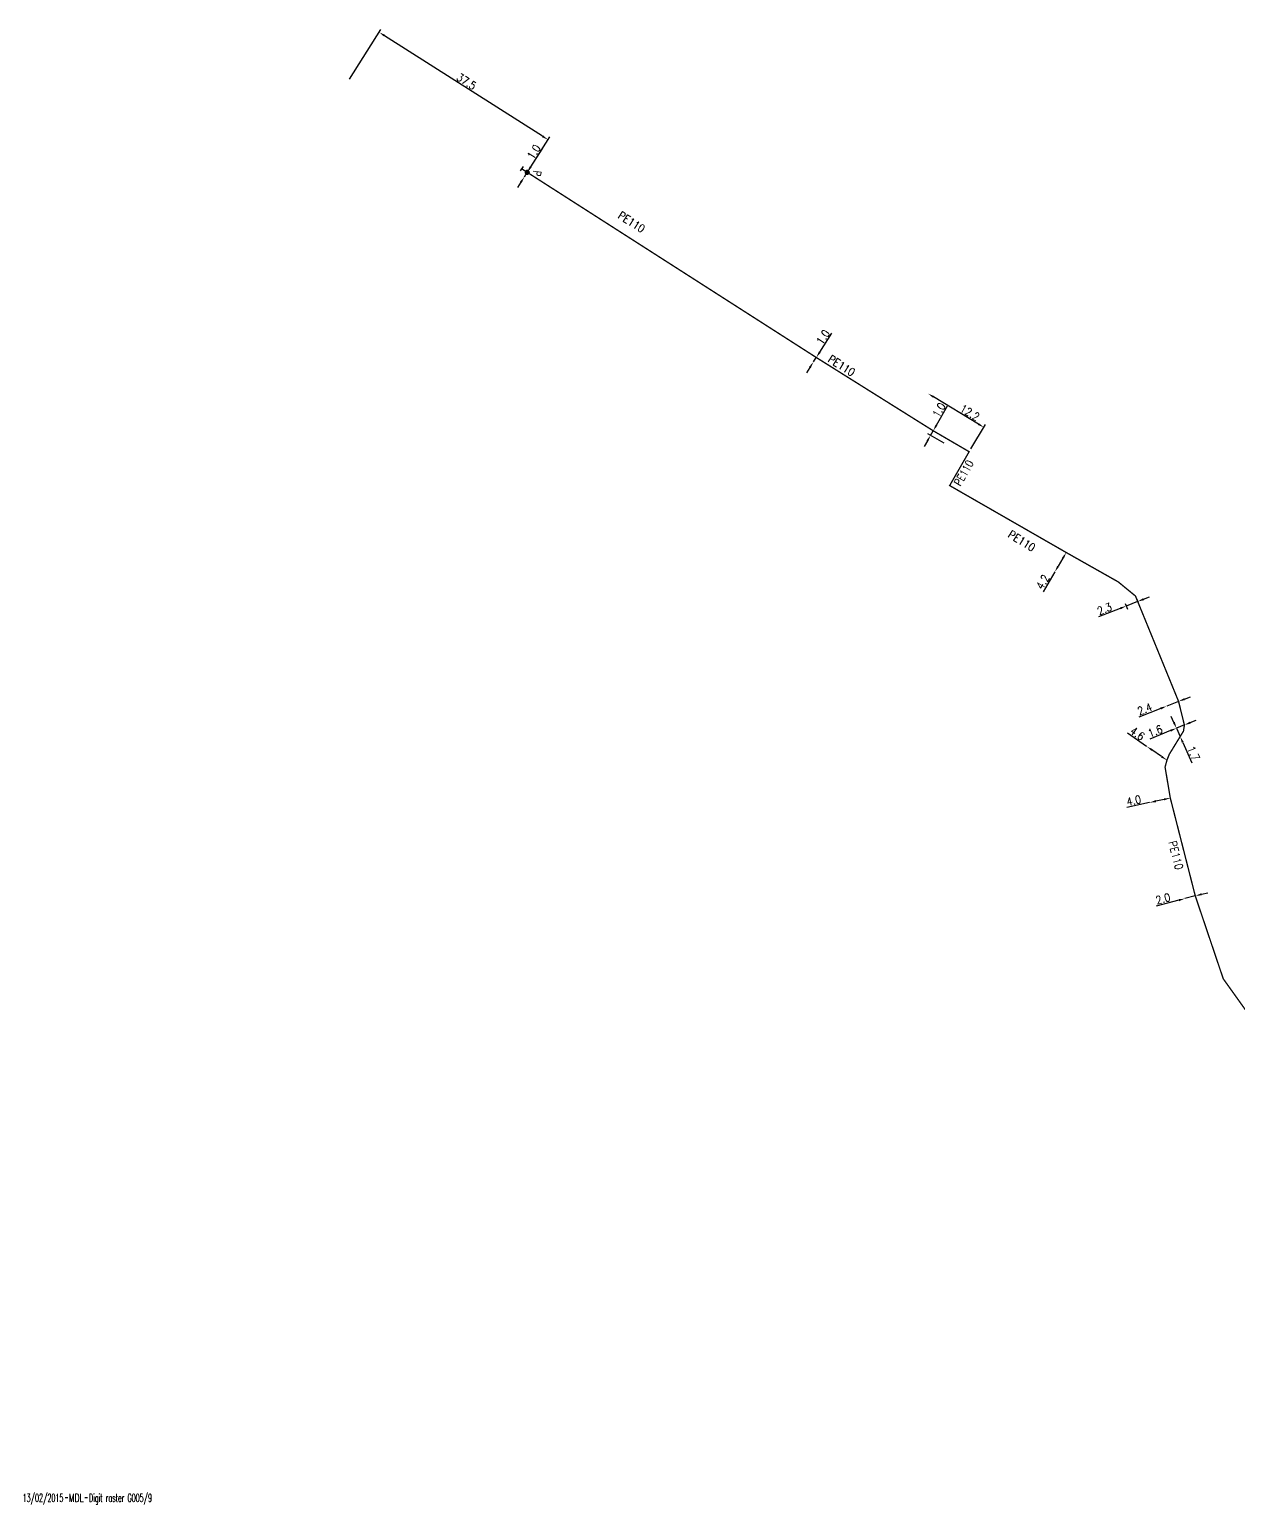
# Model space of a CAD drawing. Header units: millimetres. Extents: x 146997 to 147991, y 130998 to 131775.
# Drawn here: x 147520 to 147746.6, y 131263.4 to 131540 of the extents above; entities that cross this region are included whole.
import ezdxf
from ezdxf.enums import TextEntityAlignment as Align

# ---------------------------------------------------------------- set-up
doc = ezdxf.new("R2010")
doc.units = ezdxf.units.MM
doc.header["$PDMODE"] = 34
doc.linetypes.add('L_100_PE', pattern=[14, 10, -1.5, 1, -1.5])
doc.layers.get('0').update_dxf_attribs({"linetype": 'CONTINUOUS'})
doc.layers.get('Defpoints').update_dxf_attribs({"linetype": 'CONTINUOUS'})
for name, color, linetype in [('L_140', 3, 'CONTINUOUS'), ('L_300', 7, 'CONTINUOUS'), ('L_340', 7, 'CONTINUOUS')]:
    doc.layers.add(name, color=color, linetype=linetype)
doc.styles.add('G_ROMANS', font='ROMANS.SHX', dxfattribs={"width": 0.75})
doc.styles.get("Standard").update_dxf_attribs({"font": 'romans.shx', "width": 0.85})
doc.dimstyles.get("Standard").update_dxf_attribs({"dimtxt": 1.5, "dimasz": 1.2, "dimexe": 0.625, "dimexo": 0.625, "dimgap": 0.25, "dimtad": 1, "dimdec": 1, "dimzin": 0, "dimdsep": 46, "dimtxsty": 'Standard', "dimcen": -0.5, "dimadec": 0, "dimazin": 0, "dimtfac": 1, "dimtdec": 1, "dimtmove": 0, "dimatfit": 3, "dimfxl": 0, "dimtolj": 1, "dimtzin": 0, "dimarcsym": 0})

# ---------------------------------------------------------------- blocks, each defined once
blk = doc.blocks.new('L_340_07')
at = {"color": 0, "linetype": 'Continuous', "const_width": 0.25, "flags": 128}
blk.add_lwpolyline([(0, 0), (1.25, 0)], dxfattribs=at)
at = {"color": 0, "linetype": 'Continuous', "flags": 128}
blk.add_lwpolyline([(1.25, -0.5), (1.25, 0.5)], dxfattribs=at)
at = {"color": 0, "linetype": 'Continuous', "width": 0.75, "flags": 3}
for tag, p in [('DEF_COUP', (0.72, -5.97)), ('DEF_LEG', (0.72, -3.47)), ('DEF_TYPE', (0.72, -8.47))]:
    blk.add_attdef(tag, text='', height=1.2, dxfattribs=at).set_placement(p, align=Align.MIDDLE)
blk = doc.blocks.new('L_300_12')
at = {"color": 0, "linetype": 'Continuous', "const_width": 0.497, "flags": 128}
blk.add_lwpolyline([(-0.25, 0, 1), (0.25, 0, 1)], format="xyb", close=True, dxfattribs=at)
at = {"color": 0, "linetype": 'Continuous', "style": 'G_ROMANS', "width": 0.75}
blk.add_text('P', height=1.5, dxfattribs=at).set_placement((0, 1.85), align=Align.MIDDLE)
at = {"color": 0, "linetype": 'Continuous', "width": 0.75, "flags": 3}
for tag, p in [('DEF_LEG', (0, -5)), ('DEF_COUP', (0, -7.5)), ('DEF_TYPE', (0, -10))]:
    blk.add_attdef(tag, text='', height=1.2, dxfattribs=at).set_placement(p, align=Align.MIDDLE)
blk = doc.blocks.new('GIS_MODF')
at = {"color": 0, "linetype": 'Continuous', "flags": 128}
for points in [[(-2.18, -0.01), (-1.68, -0.01)], [(1.52, -0.01), (2.02, -0.01)]]:
    blk.add_lwpolyline(points, dxfattribs=at)
at = {"color": 0, "linetype": 'Continuous', "width": 0.5}
blk.add_attdef('DATE', text='', height=1.5, dxfattribs=at).set_placement((-2.5, -0.8), align=Align.RIGHT)
at = {"color": 0, "linetype": 'Continuous', "width": 1.771291}
blk.add_attdef('USER', text='', height=1.5, dxfattribs=at).set_placement((-1.51, -0.8), (1.28, -0.8), align=Align.FIT)
at = {"color": 0, "linetype": 'Continuous', "width": 0.5}
blk.add_attdef('DESC', (2.29, -0.8), '', height=1.5, dxfattribs=at)
blk = doc.blocks.new('*D273')
at = {"layer": 'Defpoints', "color": 0, "linetype": 'Continuous', "transparency": 16777216}
for p in [(147585.55, 131539.45), (147579.63, 131530.14), (147613.29, 131513.2)]:
    blk.add_point(p, dxfattribs=at)
at = {"layer": 'L_300', "color": 0, "linetype": 'Continuous', "lineweight": -2, "transparency": 16777216}
for p, q in [((147579.96, 131530.67), (147585.88, 131539.98)), ((147616.17, 131519.96), (147586.56, 131538.8)), ((147613.63, 131513.73), (147617.52, 131519.84))]:
    blk.add_line(p, q, dxfattribs=at)
at = {"layer": 'L_300', "color": 0, "linetype": 'Continuous', "transparency": 16777216}
for points in [[(147586.67, 131538.97), (147586.45, 131538.64), (147585.55, 131539.45)], [(147616.28, 131520.12), (147616.06, 131519.79), (147617.18, 131519.31)]]:
    blk.add_solid(points, dxfattribs=at)
at = {"layer": 'L_300', "color": 0, "linetype": 'Continuous', "transparency": 16777216, "insert": (147601.9, 131530.22), "char_height": 1.5, "attachment_point": 5, "rotation": 327.5201}
blk.add_mtext('\\A1;37.5', dxfattribs=at)
blk = doc.blocks.new('*D274')
at = {"layer": 'Defpoints', "color": 0, "linetype": 'Continuous', "transparency": 16777216}
for p in [(147612.76, 131512.36), (147612.76, 131512.36), (147613.29, 131513.2)]:
    blk.add_point(p, dxfattribs=at)
at = {"layer": 'L_300', "color": 0, "linetype": 'Continuous', "lineweight": -2, "transparency": 16777216}
for p, q in [((147613.94, 131514.21), (147616.19, 131517.75)), ((147612.76, 131512.36), (147613.29, 131513.2)), ((147612.11, 131511.34), (147611.47, 131510.33))]:
    blk.add_line(p, q, dxfattribs=at)
at = {"layer": 'L_300', "color": 0, "linetype": 'Continuous', "transparency": 16777216}
for points in [[(147611.94, 131511.45), (147612.28, 131511.24), (147612.76, 131512.36)], [(147613.77, 131514.32), (147614.11, 131514.11), (147613.29, 131513.2)]]:
    blk.add_solid(points, dxfattribs=at)
at = {"layer": 'L_300', "color": 0, "linetype": 'Continuous', "transparency": 16777216, "insert": (147614.54, 131517.02), "char_height": 1.5, "attachment_point": 5, "rotation": 57.5201}
blk.add_mtext('\\A1;1.0', dxfattribs=at)
blk = doc.blocks.new('*D275')
at = {"layer": 'Defpoints', "color": 0, "linetype": 'Continuous', "transparency": 16777216}
for p in [(147666.94, 131477.64), (147666.94, 131477.64), (147667.48, 131478.48)]:
    blk.add_point(p, dxfattribs=at)
at = {"layer": 'L_140', "color": 0, "linetype": 'Continuous', "lineweight": -2, "transparency": 16777216}
for p, q in [((147668.12, 131479.49), (147670.39, 131483.02)), ((147666.29, 131476.63), (147665.64, 131475.62)), ((147666.94, 131477.64), (147667.48, 131478.48))]:
    blk.add_line(p, q, dxfattribs=at)
at = {"layer": 'L_140', "color": 0, "linetype": 'Continuous', "transparency": 16777216}
for points in [[(147667.96, 131479.6), (147668.29, 131479.38), (147667.48, 131478.48)], [(147666.12, 131476.74), (147666.46, 131476.52), (147666.94, 131477.64)]]:
    blk.add_solid(points, dxfattribs=at)
at = {"layer": 'L_140', "color": 0, "linetype": 'Continuous', "transparency": 16777216, "insert": (147668.74, 131482.3), "char_height": 1.5, "attachment_point": 5, "rotation": 57.3268}
blk.add_mtext('\\A1;1.0', dxfattribs=at)
blk = doc.blocks.new('*D450')
at = {"layer": 'Defpoints', "color": 0, "linetype": 'Continuous', "transparency": 16777216}
for p in [(147736.59, 131377.03), (147736.59, 131377.03), (147738.52, 131377.54)]:
    blk.add_point(p, dxfattribs=at)
at = {"layer": 'L_140', "color": 0, "linetype": 'Continuous', "lineweight": -2, "transparency": 16777216}
for p, q in [((147735.43, 131376.73), (147731.2, 131375.63)), ((147738.52, 131377.54), (147736.59, 131377.03)), ((147739.69, 131377.84), (147740.85, 131378.14))]:
    blk.add_line(p, q, dxfattribs=at)
at = {"layer": 'L_140', "color": 0, "linetype": 'Continuous', "transparency": 16777216}
for points in [[(147735.38, 131376.92), (147735.48, 131376.54), (147736.59, 131377.03)], [(147739.64, 131378.03), (147739.74, 131377.65), (147738.52, 131377.54)]]:
    blk.add_solid(points, dxfattribs=at)
at = {"layer": 'L_140', "color": 0, "linetype": 'Continuous', "transparency": 16777216, "insert": (147732.48, 131377), "char_height": 1.5, "attachment_point": 5, "rotation": 14.5877}
blk.add_mtext('\\A1;2.0', dxfattribs=at)
blk = doc.blocks.new('*D451')
at = {"layer": 'Defpoints', "color": 0, "linetype": 'Continuous', "transparency": 16777216}
for p in [(147733.84, 131395.89), (147729.94, 131395.03), (147729.94, 131395.03)]:
    blk.add_point(p, dxfattribs=at)
at = {"layer": 'L_140', "color": 0, "linetype": 'Continuous', "lineweight": -2, "transparency": 16777216}
for p, q in [((147732.67, 131395.63), (147731.11, 131395.29)), ((147729.94, 131395.03), (147725.67, 131394.09))]:
    blk.add_line(p, q, dxfattribs=at)
at = {"layer": 'L_140', "color": 0, "linetype": 'Continuous', "transparency": 16777216}
for points in [[(147732.63, 131395.83), (147732.71, 131395.44), (147733.84, 131395.89)], [(147731.07, 131395.49), (147731.15, 131395.09), (147729.94, 131395.03)]]:
    blk.add_solid(points, dxfattribs=at)
at = {"layer": 'L_140', "color": 0, "linetype": 'Continuous', "transparency": 16777216, "insert": (147727, 131395.41), "char_height": 1.5, "attachment_point": 5, "rotation": 12.4398}
blk.add_mtext('\\A1;4.0', dxfattribs=at)
blk = doc.blocks.new('*D452')
at = {"layer": 'Defpoints', "color": 0, "linetype": 'Continuous', "transparency": 16777216}
for p in [(147729.41, 131405.57), (147729.41, 131405.57), (147733.21, 131402.98)]:
    blk.add_point(p, dxfattribs=at)
at = {"layer": 'L_140', "color": 0, "linetype": 'Continuous', "lineweight": -2, "transparency": 16777216}
for p, q in [((147729.41, 131405.57), (147725.8, 131408.04)), ((147732.22, 131403.66), (147730.4, 131404.9))]:
    blk.add_line(p, q, dxfattribs=at)
at = {"layer": 'L_140', "color": 0, "linetype": 'Continuous', "transparency": 16777216}
for points in [[(147730.52, 131405.06), (147730.29, 131404.73), (147729.41, 131405.57)], [(147732.34, 131403.82), (147732.11, 131403.49), (147733.21, 131402.98)]]:
    blk.add_solid(points, dxfattribs=at)
at = {"layer": 'L_140', "color": 0, "linetype": 'Continuous', "transparency": 16777216, "insert": (147727.67, 131407.97), "char_height": 1.5, "attachment_point": 5, "rotation": 325.728}
blk.add_mtext('\\A1;4.6', dxfattribs=at)
blk = doc.blocks.new('*D453')
at = {"layer": 'Defpoints', "color": 0, "linetype": 'Continuous', "transparency": 16777216}
for p in [(147735, 131408.97), (147735, 131408.97), (147735.69, 131407.42)]:
    blk.add_point(p, dxfattribs=at)
at = {"layer": 'L_140', "color": 0, "linetype": 'Continuous', "lineweight": -2, "transparency": 16777216}
for p, q in [((147734.51, 131410.07), (147734.02, 131411.17)), ((147735, 131408.97), (147735.69, 131407.42)), ((147736.17, 131406.32), (147737.87, 131402.49))]:
    blk.add_line(p, q, dxfattribs=at)
at = {"layer": 'L_140', "color": 0, "linetype": 'Continuous', "transparency": 16777216}
for points in [[(147734.69, 131410.15), (147734.33, 131409.99), (147735, 131408.97)], [(147736.35, 131406.4), (147735.99, 131406.24), (147735.69, 131407.42)]]:
    blk.add_solid(points, dxfattribs=at)
at = {"layer": 'L_140', "color": 0, "linetype": 'Continuous', "transparency": 16777216, "insert": (147738.18, 131404.26), "char_height": 1.5, "attachment_point": 5, "rotation": 293.908}
blk.add_mtext('\\A1;1.7', dxfattribs=at)
blk = doc.blocks.new('*D454')
at = {"layer": 'Defpoints', "color": 0, "linetype": 'Continuous', "transparency": 16777216}
for p in [(147736.48, 131409.58), (147735, 131408.97), (147735, 131408.97)]:
    blk.add_point(p, dxfattribs=at)
at = {"layer": 'L_140', "color": 0, "linetype": 'Continuous', "lineweight": -2, "transparency": 16777216}
for p, q in [((147736.48, 131409.58), (147735, 131408.97)), ((147737.59, 131410.03), (147738.7, 131410.48)), ((147733.89, 131408.52), (147730.01, 131406.94))]:
    blk.add_line(p, q, dxfattribs=at)
at = {"layer": 'L_140', "color": 0, "linetype": 'Continuous', "transparency": 16777216}
for points in [[(147737.51, 131410.21), (147737.67, 131409.84), (147736.48, 131409.58)], [(147733.81, 131408.71), (147733.96, 131408.33), (147735, 131408.97)]]:
    blk.add_solid(points, dxfattribs=at)
at = {"layer": 'L_140', "color": 0, "linetype": 'Continuous', "transparency": 16777216, "insert": (147731.01, 131408.43), "char_height": 1.5, "attachment_point": 5, "rotation": 22.1535}
blk.add_mtext('\\A1;1.6', dxfattribs=at)
blk = doc.blocks.new('*D455')
at = {"layer": 'Defpoints', "color": 0, "linetype": 'Continuous', "transparency": 16777216}
for p in [(147733.16, 131413.12), (147733.16, 131413.12), (147735.39, 131414)]:
    blk.add_point(p, dxfattribs=at)
at = {"layer": 'L_140', "color": 0, "linetype": 'Continuous', "lineweight": -2, "transparency": 16777216}
for p, q in [((147732.04, 131412.68), (147727.92, 131411.06)), ((147735.39, 131414), (147733.16, 131413.12)), ((147736.51, 131414.44), (147737.63, 131414.87))]:
    blk.add_line(p, q, dxfattribs=at)
at = {"layer": 'L_140', "color": 0, "linetype": 'Continuous', "transparency": 16777216}
for points in [[(147731.97, 131412.87), (147732.12, 131412.49), (147733.16, 131413.12)], [(147736.44, 131414.62), (147736.58, 131414.25), (147735.39, 131414)]]:
    blk.add_solid(points, dxfattribs=at)
at = {"layer": 'L_140', "color": 0, "linetype": 'Continuous', "transparency": 16777216, "insert": (147729.06, 131412.58), "char_height": 1.5, "attachment_point": 5, "rotation": 21.4554}
blk.add_mtext('\\A1;2.4', dxfattribs=at)
blk = doc.blocks.new('*D456')
at = {"layer": 'Defpoints', "color": 0, "linetype": 'Continuous', "transparency": 16777216}
for p in [(147725.17, 131432.91), (147725.58, 131431.88), (147727.31, 131433.76)]:
    blk.add_point(p, dxfattribs=at)
at = {"layer": 'L_140', "color": 0, "linetype": 'Continuous', "lineweight": -2, "transparency": 16777216}
for p, q in [((147725.4, 131432.33), (147725.81, 131431.3)), ((147727.72, 131432.73), (147725.58, 131431.88)), ((147727.54, 131433.17), (147727.95, 131432.15)), ((147728.84, 131433.17), (147729.95, 131433.61)), ((147724.46, 131431.44), (147720.4, 131429.84))]:
    blk.add_line(p, q, dxfattribs=at)
at = {"layer": 'L_140', "color": 0, "linetype": 'Continuous', "transparency": 16777216}
for points in [[(147724.39, 131431.63), (147724.54, 131431.26), (147725.58, 131431.88)], [(147728.76, 131433.36), (147728.91, 131432.98), (147727.72, 131432.73)]]:
    blk.add_solid(points, dxfattribs=at)
at = {"layer": 'L_140', "color": 0, "linetype": 'Continuous', "transparency": 16777216, "insert": (147721.51, 131431.35), "char_height": 1.5, "attachment_point": 5, "rotation": 21.5388}
blk.add_mtext('\\A1;2.3', dxfattribs=at)
blk = doc.blocks.new('*D457')
at = {"layer": 'Defpoints', "color": 0, "linetype": 'Continuous', "transparency": 16777216}
for p in [(147714.33, 131441.92), (147712.2, 131438.3), (147712.2, 131438.3)]:
    blk.add_point(p, dxfattribs=at)
at = {"layer": 'L_140', "color": 0, "linetype": 'Continuous', "lineweight": -2, "transparency": 16777216}
for p, q in [((147713.72, 131440.88), (147712.81, 131439.33)), ((147712.2, 131438.3), (147709.98, 131434.53))]:
    blk.add_line(p, q, dxfattribs=at)
at = {"layer": 'L_140', "color": 0, "linetype": 'Continuous', "transparency": 16777216}
for points in [[(147713.55, 131440.98), (147713.9, 131440.78), (147714.33, 131441.92)], [(147712.64, 131439.43), (147712.98, 131439.23), (147712.2, 131438.3)]]:
    blk.add_solid(points, dxfattribs=at)
at = {"layer": 'L_140', "color": 0, "linetype": 'Continuous', "transparency": 16777216, "insert": (147709.93, 131436.4), "char_height": 1.5, "attachment_point": 5, "rotation": 59.5062}
blk.add_mtext('\\A1;4.2', dxfattribs=at)
blk = doc.blocks.new('*D458')
at = {"layer": 'Defpoints', "color": 0, "linetype": 'Continuous', "transparency": 16777216}
for p in [(147688.45, 131471.7), (147688.45, 131471.7), (147696.13, 131460.82)]:
    blk.add_point(p, dxfattribs=at)
at = {"layer": 'L_140', "color": 0, "linetype": 'Continuous', "lineweight": -2, "transparency": 16777216}
for p, q in [((147697.86, 131466.01), (147689.47, 131471.08)), ((147696.45, 131461.36), (147699.21, 131465.92))]:
    blk.add_line(p, q, dxfattribs=at)
at = {"layer": 'L_140', "color": 0, "linetype": 'Continuous', "transparency": 16777216}
for points in [[(147689.58, 131471.25), (147689.37, 131470.91), (147688.45, 131471.7)], [(147697.96, 131466.18), (147697.76, 131465.84), (147698.89, 131465.39)]]:
    blk.add_solid(points, dxfattribs=at)
at = {"layer": 'L_140', "color": 0, "linetype": 'Continuous', "transparency": 16777216, "insert": (147696.26, 131468.15), "char_height": 1.5, "attachment_point": 5, "rotation": 328.8511}
blk.add_mtext('\\A1;12.2', dxfattribs=at)
blk = doc.blocks.new('*D459')
at = {"layer": 'Defpoints', "color": 0, "linetype": 'Continuous', "transparency": 16777216}
for p in [(147689.4, 131464.74), (147688.9, 131463.88), (147692.02, 131462.08)]:
    blk.add_point(p, dxfattribs=at)
at = {"layer": 'L_140', "color": 0, "linetype": 'Continuous', "lineweight": -2, "transparency": 16777216}
for p, q in [((147690, 131465.78), (147692.09, 131469.41)), ((147688.9, 131463.88), (147689.4, 131464.74)), ((147688.3, 131462.84), (147687.7, 131461.8)), ((147691.48, 131462.39), (147688.36, 131464.19))]:
    blk.add_line(p, q, dxfattribs=at)
at = {"layer": 'L_140', "color": 0, "linetype": 'Continuous', "transparency": 16777216}
for points in [[(147689.82, 131465.88), (147690.17, 131465.68), (147689.4, 131464.74)], [(147688.13, 131462.94), (147688.47, 131462.74), (147688.9, 131463.88)]]:
    blk.add_solid(points, dxfattribs=at)
at = {"layer": 'L_140', "color": 0, "linetype": 'Continuous', "transparency": 16777216, "insert": (147690.48, 131468.62), "char_height": 1.5, "attachment_point": 5, "rotation": 60.0366}
blk.add_mtext('\\A1;1.0', dxfattribs=at)

msp = doc.modelspace()

# ---------------------------------------------------------------- linework, layer by layer
at = {"layer": 'L_140', "linetype": 'L_100_PE', "const_width": 0.25}
msp.add_lwpolyline([(147613.29, 131513.2), (147667.48, 131478.48), (147689.4, 131464.74), (147696.13, 131460.82), (147692.48, 131454.47), (147714.33, 131441.92), (147724.08, 131436.41), (147727.31, 131433.76), (147735.39, 131414), (147736.48, 131409.58), (147736.31, 131408.42), (147735.69, 131407.42), (147733.65, 131404.09), (147733.21, 131402.98), (147732.86, 131401.69), (147733.84, 131395.89), (147738.52, 131377.54), (147743.77, 131361.99), (147775.97, 131316.91)], dxfattribs=at)

# ---------------------------------------------------------------- block references
at = {"layer": 'L_140', "linetype": 'Continuous'}
ref = msp.add_blockref('GIS_MODF', (147528.86, 131264.73), dxfattribs=at)
ref.add_attrib('DATE', '13/02/2015', dxfattribs={"layer": '0', "color": 0, "linetype": 'Continuous', "height": 1.5, "width": 0.5}).set_placement((147526.35, 131263.93), align=Align.RIGHT)
ref.add_attrib('USER', 'MDL', dxfattribs={"layer": '0', "color": 0, "linetype": 'Continuous', "height": 1.5, "width": 0.638826}).set_placement((147527.35, 131263.93), (147530.13, 131263.93), align=Align.FIT)
ref.add_attrib('DESC', 'Digit raster G005/9', (147531.15, 131263.93), dxfattribs={"layer": '0', "color": 0, "linetype": 'Continuous', "height": 1.5, "width": 0.5})
at = {"layer": 'L_300', "rotation": 263.4449407489599}
msp.add_blockref('L_300_12', (147613.29, 131513.2), dxfattribs=at)
at = {"layer": 'L_340', "rotation": 147.3483561001063}
msp.add_blockref('L_340_07', (147613.29, 131513.2), dxfattribs=at)

# ---------------------------------------------------------------- texts
at = {"layer": 'L_140', "linetype": 'Continuous', "width": 0.85}
for p in [(147632.85, 131503.89), (147672.22, 131476.96)]:
    msp.add_text('PE110', height=1.5, rotation=327.3484, dxfattribs=at).set_placement(p, align=Align.MIDDLE)
at = {"layer": 'L_140', "linetype": 'Continuous'}
for rotation, width, p in [(60.132, 0.8, (147694.5, 131454.22)), (328.32, 0.85, (147703.28, 131444.89)), (284.3064, 0.85, (147733.49, 131387.61))]:
    msp.add_text('PE110', height=1.5, rotation=rotation, dxfattribs=dict(at, width=width)).set_placement(p)

# ---------------------------------------------------------------- dimensions: what is measured, and where the dimension line sits
for base, p1, p2, angle, picture, middle in [((147666.94, 131477.64), (147667.48, 131478.48), (147666.94, 131477.64), 57.3268, '*D275', (147669.58, 131481.76)), ((147688.9, 131463.88), (147689.4, 131464.74), (147692.02, 131462.08), 60.0366, '*D459', (147691.34, 131468.12)), ((147688.45, 131471.7), (147696.13, 131460.82), (147688.45, 131471.7), 328.8511, '*D458', (147695.75, 131467.29)), ((147712.2, 131438.3), (147714.33, 131441.92), (147712.2, 131438.3), 59.5062, '*D457', (147710.79, 131435.9)), ((147725.58, 131431.88), (147727.31, 131433.76), (147725.17, 131432.91), 21.5388, '*D456', (147721.87, 131430.42)), ((147733.16, 131413.12), (147735.39, 131414), (147733.16, 131413.12), 21.4554, '*D455', (147729.42, 131411.65)), ((147729.41, 131405.57), (147733.21, 131402.98), (147729.41, 131405.57), 325.728, '*D452', (147727.11, 131407.14)), ((147735, 131408.97), (147736.48, 131409.58), (147735, 131408.97), 22.1535, '*D454', (147731.39, 131407.5)), ((147735, 131408.97), (147735.69, 131407.42), (147735, 131408.97), 293.908, '*D453', (147737.26, 131403.86)), ((147729.94, 131395.03), (147733.84, 131395.89), (147729.94, 131395.03), 12.4398, '*D451', (147727.22, 131394.43)), ((147736.59, 131377.03), (147738.52, 131377.54), (147736.59, 131377.03), 14.5877, '*D450', (147732.73, 131376.03))]:
    dim = msp.add_linear_dim(base=base, p1=p1, p2=p2, angle=angle, dimstyle='Standard', dxfattribs=at)
    dim.commit()
    dim.dimension.update_dxf_attribs({"geometry": picture, "text_midpoint": middle, "dimtype": 160})
at = {"layer": 'L_300', "linetype": 'Continuous'}
for base, p2, angle, picture, middle in [((147585.55, 131539.45), (147579.63, 131530.14), 327.5201, '*D273', (147601.37, 131529.38)), ((147612.76, 131512.36), (147612.76, 131512.36), 57.5201, '*D274', (147615.39, 131516.49))]:
    dim = msp.add_linear_dim(base=base, p1=(147613.29, 131513.2), p2=p2, angle=angle, dimstyle='Standard', dxfattribs=at)
    dim.commit()
    dim.dimension.update_dxf_attribs({"geometry": picture, "text_midpoint": middle, "dimtype": 160})

doc.saveas('drawing.dxf')
